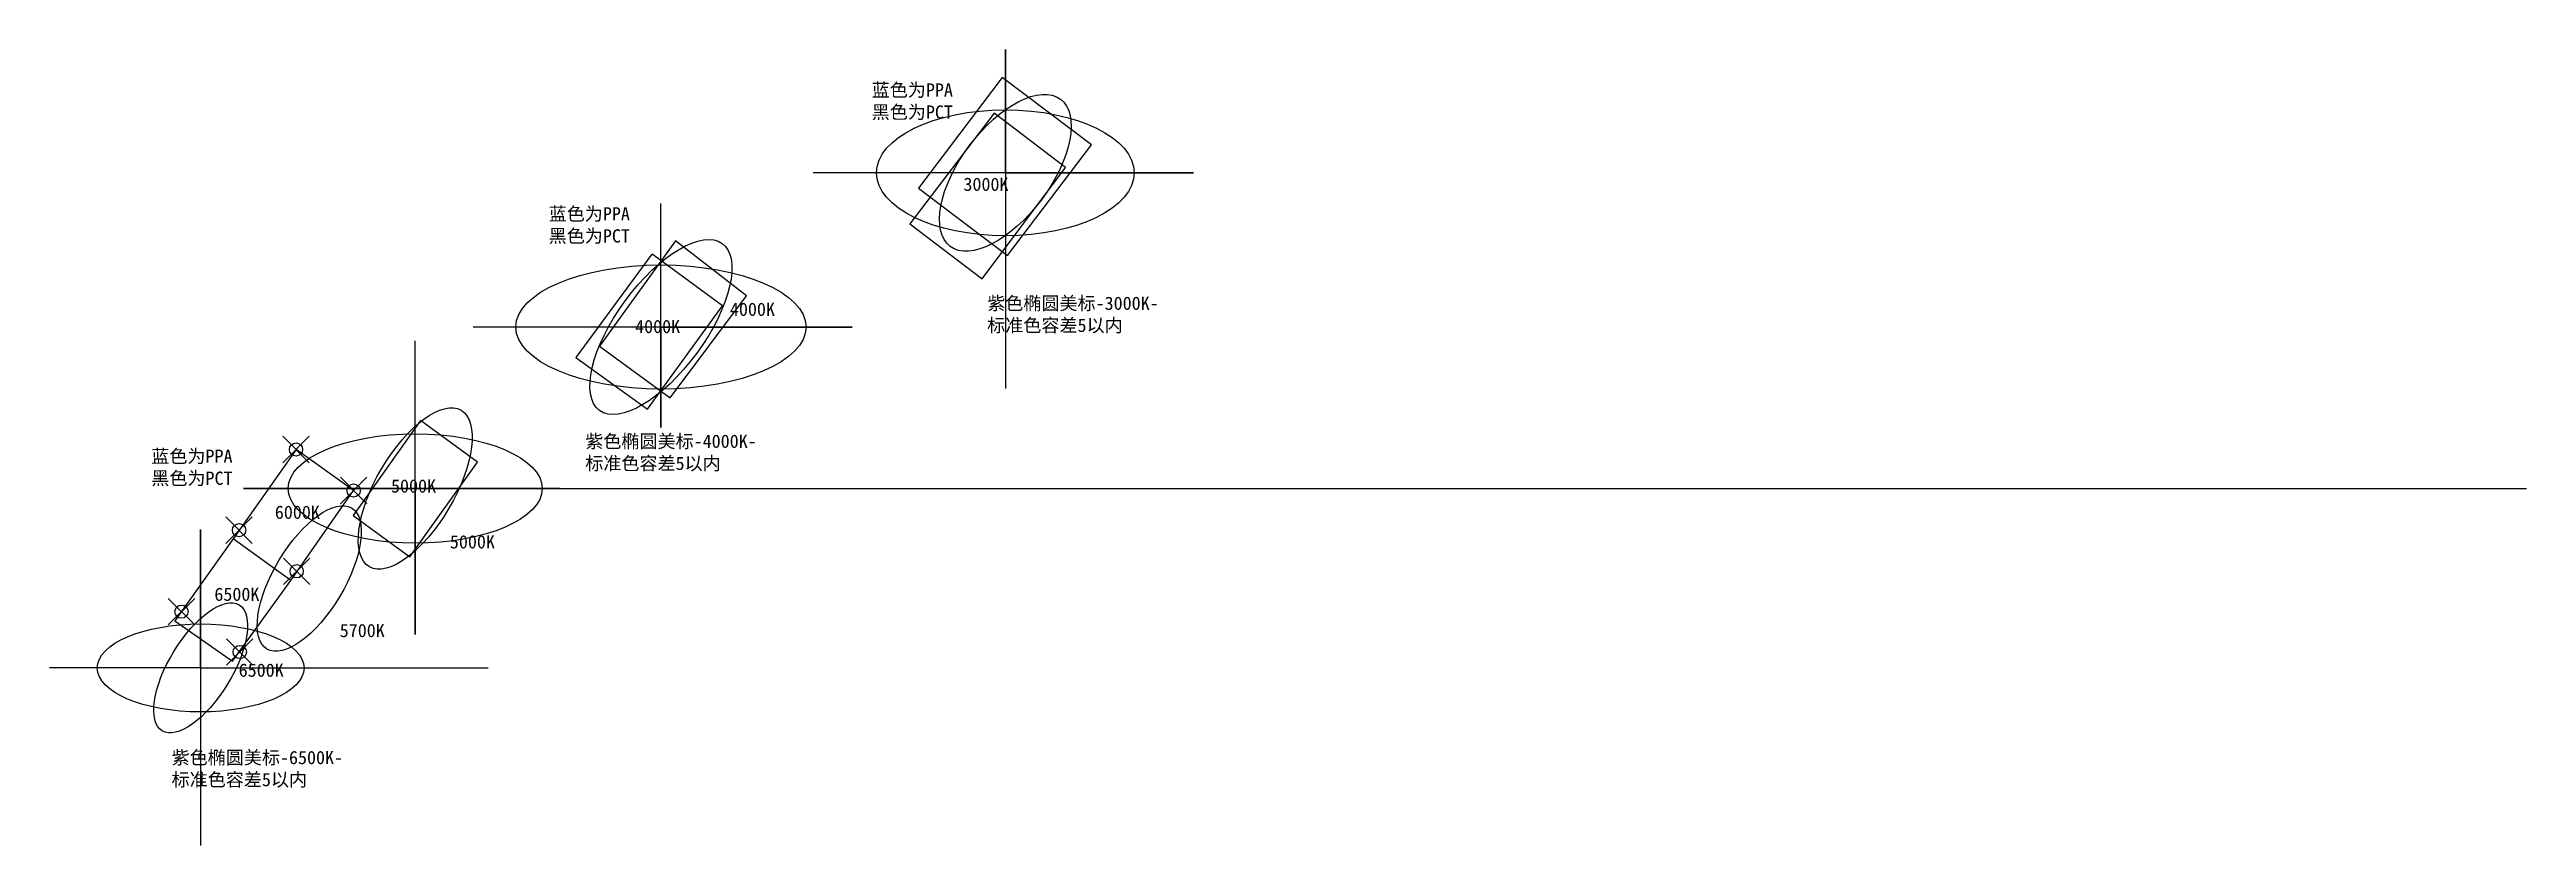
# Model space of a CAD drawing. Header units: millimetres. Extents: x 0.289 to 0.663, y 0.301 to 0.422.
import ezdxf

# ---------------------------------------------------------------- set-up
doc = ezdxf.new("R2010")
doc.units = ezdxf.units.MM
doc.header["$PDMODE"] = 35
doc.header["$PDSIZE"] = 0.002
doc.layers.add('ANSI-5-3', color=7, linetype='Continuous')
doc.layers.add('新Erp', color=7, linetype='Continuous')
doc.styles.get("Standard").update_dxf_attribs({"font": 'txt', "bigfont": 'gbcbig.shx'})

msp = doc.modelspace()

# ---------------------------------------------------------------- linework, layer by layer
at = {"layer": 'ANSI-5-3', "color": 6}
for centre, major_axis, ratio in [((0.4338, 0.403), (0.00832, 0.01113), 0.489209), ((0.3818, 0.3797), (0.00926, 0.01262), 0.428115), ((0.3447, 0.3553), (0.00693, 0.01182), 0.430657), ((0.3287, 0.3417), (0.00639, 0.01066), 0.428801), ((0.3123, 0.3282), (0.00581, 0.00951), 0.426009)]:
    msp.add_ellipse(centre, major_axis=major_axis, ratio=ratio, dxfattribs=at)
at = {"layer": '新Erp', "color": 7}
for p, q in [((0.4338, 0.403), (0.4338, 0.42162)), ((0.4338, 0.42162), (0.4338, 0.37039)), ((0.4321, 0.412), (0.4194, 0.3953)), ((0.4429, 0.4038), (0.4321, 0.412)), ((0.46222, 0.403), (0.40476, 0.403)), ((0.4303, 0.387), (0.4429, 0.4038)), ((0.4338, 0.403), (0.46222, 0.403)), ((0.3818, 0.36452), (0.3818, 0.39838)), ((0.4194, 0.3953), (0.4303, 0.387)), ((0.38041, 0.3907), (0.36896, 0.37507)), ((0.39111, 0.38291), (0.38046, 0.3907)), ((0.37975, 0.36728), (0.39111, 0.38291)), ((0.41068, 0.3797), (0.35345, 0.3797)), ((0.3818, 0.3797), (0.41068, 0.3797)), ((0.3818, 0.3797), (0.3818, 0.36452)), ((0.3447, 0.33326), (0.3447, 0.37762)), ((0.36896, 0.37507), (0.37975, 0.36728)), ((0.3455, 0.3656), (0.33531, 0.3512)), ((0.3541, 0.3593), (0.3455, 0.3656)), ((0.3267, 0.3612), (0.3172, 0.3477)), ((0.3354, 0.355), (0.3267, 0.3612)), ((0.3439, 0.345), (0.3541, 0.3593)), ((0.36654, 0.3553), (0.31877, 0.3553)), ((0.31877, 0.3553), (0.66347, 0.3553)), ((0.3447, 0.3553), (0.36654, 0.3553)), ((0.3447, 0.3553), (0.3447, 0.33326)), ((0.3259, 0.3414), (0.3354, 0.355)), ((0.3123, 0.3282), (0.3123, 0.34911)), ((0.3123, 0.34911), (0.3123, 0.30137)), ((0.33531, 0.3512), (0.3439, 0.345)), ((0.3172, 0.3477), (0.3084, 0.3353)), ((0.3259, 0.3414), (0.3172, 0.3477)), ((0.3171, 0.3292), (0.3259, 0.3414)), ((0.3084, 0.3353), (0.3171, 0.3292)), ((0.3123, 0.3282), (0.28949, 0.3282)), ((0.3123, 0.3282), (0.35573, 0.3282))]:
    msp.add_line(p, q, dxfattribs=at)
at = {"layer": '新Erp', "color": 5}
for p, q in [((0.4333, 0.4174), (0.4207, 0.4007)), ((0.4468, 0.4072), (0.4333, 0.4174)), ((0.4341, 0.3905), (0.4468, 0.4072)), ((0.4207, 0.4007), (0.4341, 0.3905)), ((0.384, 0.3927), (0.3725, 0.3768)), ((0.3947, 0.3844), (0.384, 0.3927)), ((0.3832, 0.369), (0.3947, 0.3844)), ((0.3725, 0.3768), (0.3832, 0.369))]:
    msp.add_line(p, q, dxfattribs=at)
at = {"layer": '新Erp', "color": 6}
for centre, major_axis, ratio in [((0.4338, 0.403), (0.01946, 0), 0.489209), ((0.3818, 0.3797), (0.02191, 0), 0.428115), ((0.3447, 0.3553), (0.01918, 0), 0.430657), ((0.3123, 0.3282), (0.01561, 0), 0.426009)]:
    msp.add_ellipse(centre, major_axis=major_axis, ratio=ratio, dxfattribs=at)
at = {"layer": '新Erp', "color": 5}
for p in [(0.3267, 0.3612), (0.3354, 0.355), (0.3181, 0.349), (0.3181, 0.349), (0.3268, 0.3428), (0.3268, 0.3428), (0.3094, 0.3367), (0.3182, 0.3306)]:
    msp.add_point(p, dxfattribs=at)

# ---------------------------------------------------------------- texts
at = {"layer": 'ANSI-5-3', "color": 6, "char_height": 0.002, "attachment_point": 1}
for s, insert, width in [('{\\fSimSun|b0|i0|c134|p2;4000K}', (0.39221, 0.38338), 0.0055905), ('{\\fSimSun|b0|i0|c134|p2;紫色椭圆美标-3000K-标准色容差5以内}', (0.43106, 0.38429), 0.0271674), ('{\\fSimSun|b0|i0|c134|p2;紫色椭圆美标-4000K-标准色容差5以内}', (0.37037, 0.36344), 0.0271674), ('{\\fSimSun|b0|i0|c134|p2;5000K}', (0.34993, 0.34825), 0.0055905), ('{\\fSimSun|b0|i0|c134|p2;5700K}', (0.3333, 0.33485), 0.0055905), ('{\\fSimSun|b0|i0|c134|p2;6500K}', (0.31804, 0.32886), 0.0055905), ('{\\fSimSun|b0|i0|c134|p2;紫色椭圆美标-6500K-标准色容差5以内}', (0.30791, 0.31566), 0.0271674)]:
    msp.add_mtext(s, dxfattribs=dict(at, insert=insert, width=width))
at = {"layer": '新Erp', "color": 7, "char_height": 0.002, "attachment_point": 1}
for s, insert in [('{\\fSimSun|b0|i0|c134|p2;\\C5;蓝色为PPA\\C7;\\P黑色为PCT}', (0.41362, 0.41651)), ('{\\fSimSun|b0|i0|c134|p2;3000K}', (0.42747, 0.40227)), ('{\\fSimSun|b0|i0|c134|p2;\\C5;蓝色为PPA\\C7;\\P黑色为PCT}', (0.36485, 0.3978)), ('{\\fSimSun|b0|i0|c134|p2;4000K}', (0.3779, 0.38078)), ('{\\fSimSun|b0|i0|c134|p2;\\C5;蓝色为PPA\\C7;\\P黑色为PCT}', (0.30485, 0.36119)), ('{\\fSimSun|b0|i0|c134|p2;5000K}', (0.34104, 0.35668)), ('{\\fSimSun|b0|i0|c134|p2;6000K}', (0.3235, 0.35272)), ('{\\fSimSun|b0|i0|c134|p2;6500K}', (0.31437, 0.34033))]:
    msp.add_mtext(s, dxfattribs=dict(at, insert=insert))

doc.saveas('drawing.dxf')
